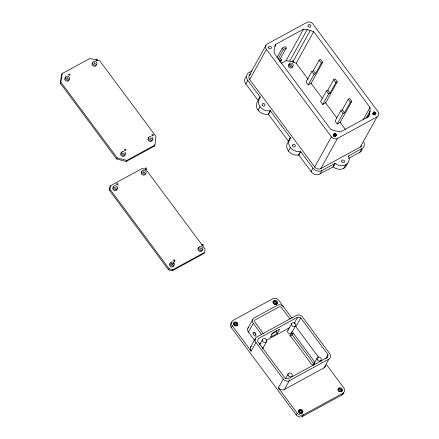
<?xml version="1.0" encoding="UTF-8"?>
<svg xmlns="http://www.w3.org/2000/svg" width="439" height="439" viewBox="0 0 439 439"><rect width="100%" height="100%" fill="white"/><g stroke="black" fill="none" stroke-linecap="round" stroke-linejoin="round"><path stroke-width="0.66" d="M145.298 169.328L142.088 168.538L110.452 185.796L109.871 186.849L109.322 190.191L168.483 269.798L172.253 270.786L204.058 253.44L204.64 252.387L205.024 248.99L145.94 169.487M154.352 146.121L154.934 145.073L155.966 136.425L99.79 60.834L89.968 58.425L62.239 73.549L61.658 74.603L60.253 83.13L116.598 158.951L126.218 161.47L154.352 146.121L154.506 144.793M275.582 44.394L274.183 49.909L274.134 53.19L330.655 129.253L334.156 130.602L340.571 131.848L368.952 116.368L370.082 111.062L370.017 107.451L313.666 31.63L307.201 29.567L303.547 29.144L275.582 44.394L274.589 46.183M336.34 135.13C332.707 139.783 332.91 129.626 336.34 135.13L335.681 136.32M60.253 83.13L60.834 82.082L62.239 73.549M109.322 190.191L109.904 189.138L110.452 185.796M328.026 354.668L327.582 357.368L288.05 378.934L285.004 378.133L257.704 341.405L258.148 338.705L297.686 317.139L300.731 317.935L328.026 354.668L325.76 358.762M375.872 113.674C371.789 117.976 372.909 107.978 375.872 113.674L375.213 114.87M116.598 158.951L117.18 157.897L60.834 82.082M126.218 161.47L126.8 160.416L154.934 145.073M249.176 75.59L265.902 45.42M258.242 100.63L245.845 83.948L247.794 80.436L247.02 79.086A6.854 5.795 29 0 1 247.975 73.275L252.046 70.822M249.687 79.569L266.413 49.398A4.505 3.808 29 0 1 267.302 43.999L306.834 22.433A4.505 3.808 29 0 1 312.925 24.03L377.836 111.374C379.247 112.999 379.038 115.852 377.024 116.878L337.492 138.444L320.766 168.62A4.505 3.808 29 0 1 314.675 167.023L249.687 79.569A4.505 3.808 29 0 1 250.576 74.169M277.058 57.46L282.244 48.103L285.152 46.518L286.233 47.977L280.4 58.502L278.655 59.452M278.145 58.919L283.331 49.563L286.233 47.977M258.066 100.388L260.014 96.882M258.566 100.043L260.19 97.118L247.794 80.436M280.186 62.3L281.487 59.956L280.4 58.502M168.483 269.798L169.07 268.745L109.904 189.138M258.094 110.205L260.042 106.699A9.01 7.617 29 0 1 260.19 97.118M172.823 264.399L174.771 260.892A0.713 0.604 29 0 0 174.168 259.872A0.713 0.604 29 0 0 173.57 260.739A0.713 0.604 29 0 0 174.771 260.892M281.256 63.326L286.041 60.719L303.547 29.144M172.253 270.786L172.834 269.733L204.64 252.387M286.041 60.719L289.696 61.142L307.201 29.567M293.153 61.317L310.329 30.34M308.151 79.338L296.166 63.205L313.666 31.63M347.2 163.599A9.01 7.617 29 0 1 333.196 166.831L318.67 174.524A6.854 5.795 29 0 1 312.118 172.807L298.619 154.956A9.01 7.617 29 0 1 288.423 151.016A9.01 7.617 29 0 1 288.571 141.44L268.289 114.145L270.232 110.633A9.01 7.617 29 0 1 260.042 106.699M268.465 114.381L270.413 110.875M311.882 71.469L306.043 82L308.211 84.914L311.119 83.328L322.786 62.278L320.624 59.358L319.169 60.154L313.331 70.679L311.882 71.469L314.044 74.389L308.211 84.914M314.044 74.389L315.498 73.593L321.332 63.068L322.786 62.278M288.396 141.199L290.344 137.692M288.9 140.853L290.519 137.928L270.232 110.633M288.423 151.016L290.371 147.509A9.01 7.617 29 0 1 290.519 137.928M326.396 91.005L320.558 101.53L322.725 104.444L325.634 102.858L337.3 81.808L335.138 78.894L333.684 79.684L327.851 90.209L326.396 91.005L328.559 93.919L322.725 104.444M328.559 93.919L330.013 93.123L335.851 82.598L337.3 81.808M298.619 154.956L300.561 151.444A9.01 7.617 29 0 1 290.371 147.509M298.794 155.192L300.742 151.685M340.916 110.54L335.078 121.065L337.245 123.979L340.154 122.393L351.82 101.343L349.658 98.429L348.204 99.219L342.365 109.745L340.916 110.54L343.079 113.454L337.245 123.979M311.015 171.638L312.958 168.126L300.561 151.444M343.079 113.454L344.533 112.664L350.366 102.139L351.82 101.343M314.675 167.023L331.401 136.853L266.413 49.398M333.497 134.91L334.161 133.719M333.519 135.421L334.507 133.632M333.563 136.013L334.886 133.632M333.777 136.068L335.1 133.686M333.936 136.106L335.259 133.725M334.288 136.282L335.61 133.9M334.589 136.529L335.912 134.147M335.155 136.233L336.142 134.449M335.297 136.573L336.29 134.784M343.6 392.631A4.505 3.808 29 0 1 341.893 395.001L302.361 416.567A4.505 3.808 29 0 1 296.27 414.97L231.282 327.521L232.253 325.765A4.505 3.808 29 0 1 233.142 320.366L272.674 298.8A4.505 3.808 29 0 1 278.765 300.397L291.995 318.204M320.047 174.003L321.996 170.497L335.138 163.324A9.01 7.617 29 0 0 345.734 164.834A9.01 7.617 29 0 0 348.615 155.971L362.899 147.948A6.854 5.795 29 0 0 363.854 142.137M332.96 166.963L334.902 163.451M333.196 166.831L335.138 163.324M363.086 119.962L370.017 107.451M247.903 328.131L252.765 319.362M366.121 118.212L370.082 111.062M254.68 340.549L248.408 332.109L253.27 323.34A4.505 3.808 29 0 1 254.159 317.94L277.415 305.253A4.505 3.808 29 0 1 283.501 306.85M367.448 117.729L369.764 113.558M348.209 157.014L348.857 155.84M372.826 113.454L373.485 112.258M372.815 113.904L373.803 112.115M372.843 114.442L374.165 112.055M373.221 114.469L374.544 112.088M343.786 168.34L345.734 164.834M373.589 114.59L374.911 112.208M373.929 114.793L375.252 112.406M374.209 115.056L375.532 112.675M374.747 114.777L375.735 112.988M375.191 114.524L375.85 113.333M320.766 168.62L360.298 147.054L377.024 116.878M250.592 347.145L255.454 338.376M348.67 158.391L359.821 152.311L361.763 148.799M232.253 325.765L251.103 351.129L255.964 342.354A4.505 3.808 29 0 1 256.853 336.954L296.385 315.389A4.505 3.808 29 0 1 302.471 316.985L329.771 353.713A4.505 3.808 29 0 1 328.882 359.118L324.02 367.887L284.483 389.453A4.505 3.808 29 0 1 278.397 387.856L283.259 379.087L255.964 342.354M259.987 344.16L262.582 339.479M266.577 341.558L262.687 348.577A2.25 1.904 29 0 0 262.846 347.584M271.373 334.172L276.021 331.637L276.608 330.583M277.322 333.388L279.654 329.179L272.679 332.981L270.347 337.19L277.322 333.388L276.021 331.637M287.902 330.408L291.792 323.395M294.119 323.57L297.686 317.139M291.611 332.949L295.502 325.93A2.25 1.904 29 0 0 293.702 322.698A2.25 1.904 29 0 0 291.737 325.354A2.25 1.904 29 0 0 295.502 325.93M318.681 357.406L295.87 326.709L300.731 317.935M289.938 336.082L292.264 334.814L293.236 333.058L314.928 362.252M285.564 378.533L288.154 373.858M284.483 389.453L289.345 380.679L328.882 359.118M313.325 365.039L317.21 358.021M296.27 414.97L297.247 413.22L278.397 387.856M302.361 416.567L303.333 414.811L342.87 393.251A4.505 3.808 29 0 0 343.753 387.846L326.512 364.644M341.893 395.001L342.87 393.251M359.821 152.311L360.951 151.46A6.854 5.795 29 0 0 362.202 149.282M279.16 61.23L281.487 59.956M259.279 344.209L261.073 343.227M266.468 340.285L289.828 327.543M293.236 333.058L289.745 334.962L311.844 364.699L314.752 363.113M321.996 170.497L320.613 171.012A6.854 5.795 29 0 1 314.061 169.295L312.958 168.126M289.696 61.142L292.198 61.762M117.18 157.897L126.8 160.416M169.07 268.745L172.834 269.733M294.651 326.391L295.87 326.709M293.384 62.129L296.166 63.205M319.169 60.154L321.332 63.068M333.684 79.684L335.851 82.598M348.204 99.219L350.366 102.139M313.331 70.679L315.498 73.593M327.851 90.209L330.013 93.123M342.365 109.745L344.533 112.664M311.119 83.328L322.27 98.336M325.634 102.858L336.79 117.871M340.154 122.393L345.339 129.373M282.244 48.103L283.331 49.563M320.722 360.15L321.535 361.248M289.992 318.879L281.35 307.393A2.233 1.888 29 0 0 279.215 306.834L255.064 320.009A2.233 1.888 29 0 0 254.757 321.902L263.246 333.464M292.264 334.814L313.556 363.465M253.27 323.34L261.501 334.419M245.845 83.948L245.077 82.598A6.854 5.795 29 0 1 246.032 76.781M292.687 66.135A2.25 1.904 29 0 1 290.936 68.045A2.25 1.904 29 0 1 288.434 66.327A2.25 1.904 29 0 1 289.745 64.116M291.995 63.32A2.25 1.904 29 0 1 292.533 66.679A2.25 1.904 29 0 1 289.016 65.274A2.25 1.904 29 0 1 291.452 63.106M337.492 138.444A4.505 3.808 29 0 1 331.401 136.853M291.688 64.687A0.752 0.637 29 0 1 291.491 65.614A0.752 0.637 29 0 1 290.459 65.219A0.752 0.637 29 0 1 290.837 64.363M361.698 145.633A4.505 3.808 29 0 1 360.298 147.054M268.289 114.145A9.01 7.617 29 0 1 258.33 110.507A9.01 7.617 29 0 1 257.803 101.129M337.756 389.744A2.25 1.904 29 0 1 340.357 388.592A2.25 1.904 29 0 1 342.003 391.16M298.344 410.975A2.25 1.904 29 0 1 301.456 410.47A2.25 1.904 29 0 1 302.048 413.461M338.562 390.836A1.504 1.268 29 0 1 339.879 389.141A1.504 1.268 29 0 1 341.191 391.176A1.504 1.268 29 0 1 338.765 391.149M233.252 323.773A2.25 1.904 29 0 1 235.924 322.736A2.25 1.904 29 0 1 237.45 325.354M234.058 324.997A1.504 1.268 29 0 1 235.299 323.247A1.504 1.268 29 0 1 236.687 325.25A1.504 1.268 29 0 1 234.278 325.304M276.746 304.271A2.25 1.904 29 0 1 276.383 304.622M272.8 302.169A2.25 1.904 29 0 1 275.5 301.187A2.25 1.904 29 0 1 276.971 303.826M299.447 412.929A1.504 1.268 29 0 1 299.382 410.909A1.504 1.268 29 0 1 301.577 411.486A1.504 1.268 29 0 1 300.88 413.308M300.512 413.346A1.504 1.268 29 0 1 299.771 413.148M273.217 303.042A1.504 1.268 29 0 1 275.725 304.501M231.282 327.521A4.505 3.808 29 0 1 232.171 322.122M298.624 412.106A1.504 1.268 29 0 1 301.198 413.445M338.365 390.375A1.504 1.268 29 0 1 340.741 391.807M233.795 324.514A1.504 1.268 29 0 1 236.215 325.87M291.875 331.494A2.25 1.904 29 0 1 289.142 333.492A2.25 1.904 29 0 1 288.258 330.057M313.166 365.511A2.25 1.904 29 0 1 314.022 364.326M325.727 365.517A4.505 3.808 29 0 1 324.02 367.887M251.103 351.129A4.505 3.808 29 0 1 251.174 346.338M303.333 414.811A4.505 3.808 29 0 1 297.247 413.22M289.345 380.679A4.505 3.808 29 0 1 283.259 379.087M248.408 332.109A4.505 3.808 29 0 1 248.485 327.324M255.986 334.661A2.25 1.059 61.4 0 1 254.796 332.202M116.148 187.491A0.752 0.637 29 0 1 115.742 188.293A0.752 0.637 29 0 1 114.798 187.804A0.752 0.637 29 0 1 115.205 187.003M144.667 172.132A0.752 0.637 29 0 1 144.096 172.779A0.752 0.637 29 0 1 143.257 172.214A0.752 0.637 29 0 1 143.679 171.473M173.635 262.692A2.25 1.904 29 0 1 173.295 265.864A2.25 1.904 29 0 1 170.08 264.058A2.25 1.904 29 0 1 172.62 262.121M173.811 265.189A2.25 1.904 29 0 1 170.969 266.852A2.25 1.904 29 0 1 169.986 263.57M171.468 263.076A2.25 1.904 29 0 1 172.039 263.175M172.708 263.63A0.713 0.604 29 0 1 172.67 264.547A0.713 0.604 29 0 1 171.66 264.3A0.713 0.604 29 0 1 171.874 263.422M202.269 249.555A2.25 1.904 29 0 1 200.585 251.514A2.25 1.904 29 0 1 198.038 249.851A2.25 1.904 29 0 1 199.284 247.601M145.007 170.53A2.25 1.904 29 0 1 145.227 173.877A2.25 1.904 29 0 1 141.813 172.214A2.25 1.904 29 0 1 144.475 170.272M145.539 173.416A2.25 1.904 29 0 1 142.565 174.898A2.25 1.904 29 0 1 141.802 171.594M117.048 188.754A2.25 1.904 29 0 1 114.03 190.4A2.25 1.904 29 0 1 113.591 186.954M202.022 247.086A2.25 1.904 29 0 1 201.704 250.356A2.25 1.904 29 0 1 198.527 248.282A2.25 1.904 29 0 1 201.534 246.767M116.823 186.279A2.25 1.904 29 0 1 116.45 189.538A2.25 1.904 29 0 1 113.3 187.426A2.25 1.904 29 0 1 116.335 185.949M201.281 248.216A0.719 0.609 29 0 1 201.073 249.056A0.719 0.609 29 0 1 200.113 248.737A0.719 0.609 29 0 1 200.327 247.898M69.049 79.464A2.25 1.904 29 0 1 65.817 80.798A2.25 1.904 29 0 1 65.762 77.374M68.522 76.578A2.25 1.904 29 0 1 68.731 79.925A2.25 1.904 29 0 1 65.323 78.252A2.25 1.904 29 0 1 67.99 76.32M95.883 61.696A2.25 1.904 29 0 1 96.02 65.038A2.25 1.904 29 0 1 92.64 63.309A2.25 1.904 29 0 1 95.362 61.427M96.377 64.604A2.25 1.904 29 0 1 93.359 66.015A2.25 1.904 29 0 1 92.673 62.706M68.04 77.846A0.752 0.637 29 0 1 67.787 78.79A0.752 0.637 29 0 1 66.766 78.257A0.752 0.637 29 0 1 67.376 77.494M95.461 63.518A0.73 0.615 29 0 1 94.281 63.633A0.73 0.615 29 0 1 94.61 62.612M124.028 153.211A0.752 0.637 29 0 1 123.622 154.012A0.752 0.637 29 0 1 122.679 153.524A0.752 0.637 29 0 1 123.085 152.723M151.29 138.203A0.741 0.626 29 0 1 151.049 139.07A0.741 0.626 29 0 1 150.067 138.724A0.741 0.626 29 0 1 150.303 137.862M152.026 137.094A2.25 1.904 29 0 1 151.823 140.288A2.25 1.904 29 0 1 148.547 138.587A2.25 1.904 29 0 1 150.994 136.556M152.256 139.569A2.25 1.904 29 0 1 149.233 141.215A2.25 1.904 29 0 1 148.794 137.769M124.934 152.223A2.25 1.904 29 0 1 124.21 155.291A2.25 1.904 29 0 1 121.18 153.2A2.25 1.904 29 0 1 123.979 151.565M124.885 154.243A2.25 1.904 29 0 1 122.141 156.229A2.25 1.904 29 0 1 121.279 152.794M308.085 26.241A1.504 1.268 29 0 0 310.571 26.894A1.504 1.268 29 0 0 309.643 24.655A1.504 1.268 29 0 0 308.085 26.241M268.613 47.933A1.504 1.268 29 0 0 271.121 48.361A1.504 1.268 29 0 0 269.969 46.194A1.504 1.268 29 0 0 268.613 47.933M292.379 61.652A0.752 0.637 29 0 0 293.62 61.981A0.752 0.637 29 0 0 293.159 60.862A0.752 0.637 29 0 0 292.379 61.652M292.511 145.918A1.504 1.268 29 0 0 294.997 146.566A1.504 1.268 29 0 0 294.07 144.332A1.504 1.268 29 0 0 292.511 145.918M262.182 105.108A1.504 1.268 29 0 0 264.668 105.755A1.504 1.268 29 0 0 263.74 103.522A1.504 1.268 29 0 0 262.182 105.108M341.783 161.645A1.504 1.268 29 0 0 344.269 162.298A1.504 1.268 29 0 0 343.342 160.059A1.504 1.268 29 0 0 341.783 161.645M338.431 390.562A2.25 1.904 29 0 0 342.195 390.919A2.25 1.904 29 0 0 340.181 387.769A2.25 1.904 29 0 0 338.431 390.562M298.712 411.782A2.25 1.904 29 0 0 302.438 412.759A2.25 1.904 29 0 0 301.05 409.406A2.25 1.904 29 0 0 298.712 411.782M233.855 324.597A2.25 1.904 29 0 0 237.62 325.101A2.25 1.904 29 0 0 235.748 321.891A2.25 1.904 29 0 0 233.855 324.597M273.365 302.992A2.25 1.904 29 0 0 277.13 303.569A2.25 1.904 29 0 0 275.33 300.336A2.25 1.904 29 0 0 273.365 302.992M273.678 303.569A1.504 1.268 29 0 0 276.186 303.755A1.504 1.268 29 0 0 274.803 301.675A1.504 1.268 29 0 0 273.678 303.569M317.188 359.525A2.25 1.904 29 0 0 320.92 360.501A2.25 1.904 29 0 0 319.526 357.148A2.25 1.904 29 0 0 317.188 359.525M288.11 375.356A2.25 1.904 29 0 0 291.831 376.377A2.25 1.904 29 0 0 290.481 373.013A2.25 1.904 29 0 0 288.11 375.356M262.555 340.988A2.25 1.904 29 0 0 266.286 341.965A2.25 1.904 29 0 0 264.893 338.612A2.25 1.904 29 0 0 262.555 340.988M253.051 333.152A2.25 1.059 61.4 0 0 255.3 336.181A2.25 1.059 61.4 0 0 255.054 333.091A2.25 1.059 61.4 0 0 253.051 333.152M116.747 184.298A0.752 0.637 29 0 0 117.987 184.621A0.752 0.637 29 0 0 117.526 183.502A0.752 0.637 29 0 0 116.747 184.298M145.221 168.763A0.752 0.637 29 0 0 146.461 169.086A0.752 0.637 29 0 0 146 167.972A0.752 0.637 29 0 0 145.221 168.763M202.061 245.231A0.719 0.609 29 0 0 203.257 245.341A0.719 0.609 29 0 0 202.615 244.336A0.719 0.609 29 0 0 202.061 245.231M124.621 150.017A0.752 0.637 29 0 0 125.867 150.341A0.752 0.637 29 0 0 125.4 149.222A0.752 0.637 29 0 0 124.621 150.017M152.009 135.212A0.741 0.626 29 0 0 153.255 135.349A0.741 0.626 29 0 0 152.607 134.301A0.741 0.626 29 0 0 152.009 135.212M96.114 59.978A0.73 0.615 29 0 0 97.332 60.148A0.73 0.615 29 0 0 96.739 59.111A0.73 0.615 29 0 0 96.114 59.978M68.731 74.806A0.752 0.637 29 0 0 69.971 75.135A0.752 0.637 29 0 0 69.51 74.015A0.752 0.637 29 0 0 68.731 74.806"/></g></svg>
